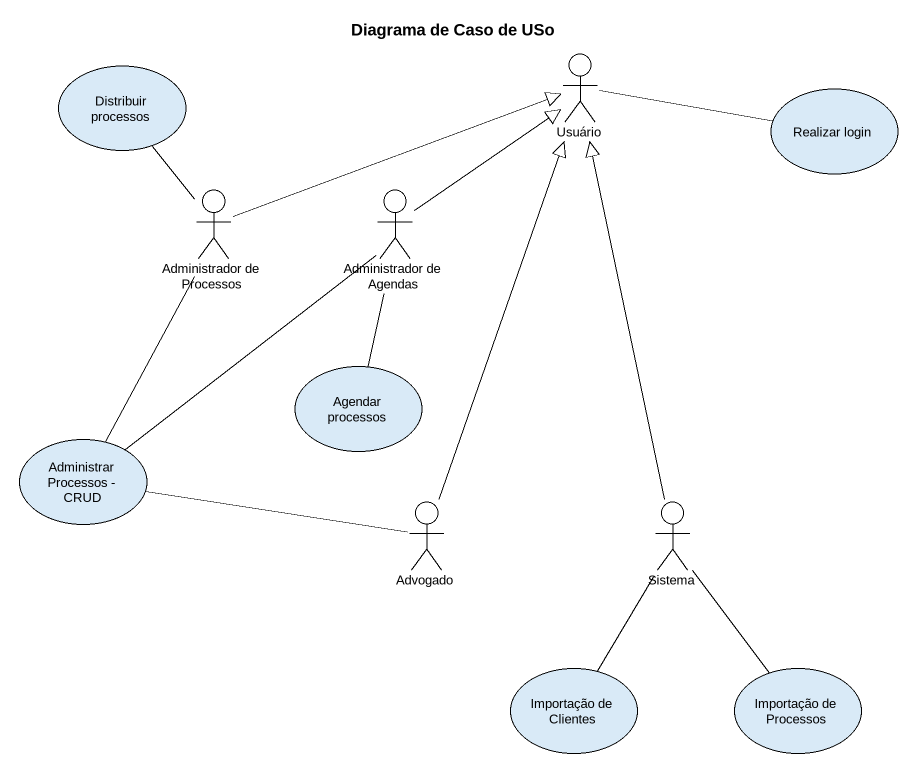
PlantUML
@startuml
title Diagrama de Caso de USo
actor Usuário
usecase "Distribuir processos" as Distribuir_processos
usecase "Realizar login" as Realizar_login
actor "Administrador de Processos" as Administrador_de_Processos
actor "Administrador de Agendas" as Administrador_de_Agendas
usecase "Agendar processos" as Agendar_processos
usecase "Administrar Processos - CRUD" as Administrar_Processos_CRUD
actor Advogado
actor Sistema
usecase "Importação de Clientes" as Importação_de_Clientes
usecase "Importação de Processos" as Importação_de_Processos
Usuário -right- Realizar_login
Distribuir_processos -- Administrador_de_Processos
Administrador_de_Processos -right-|> Usuário
Administrador_de_Processos -- Administrar_Processos_CRUD
Administrador_de_Agendas -up-|> Usuário
Administrador_de_Agendas -- Agendar_processos
Administrador_de_Agendas -- Administrar_Processos_CRUD
Advogado -up-|> Usuário
Advogado -left- Administrar_Processos_CRUD
Sistema -up-|> Usuário
Sistema -- Importação_de_Clientes
Sistema -- Importação_de_Processos
@enduml
